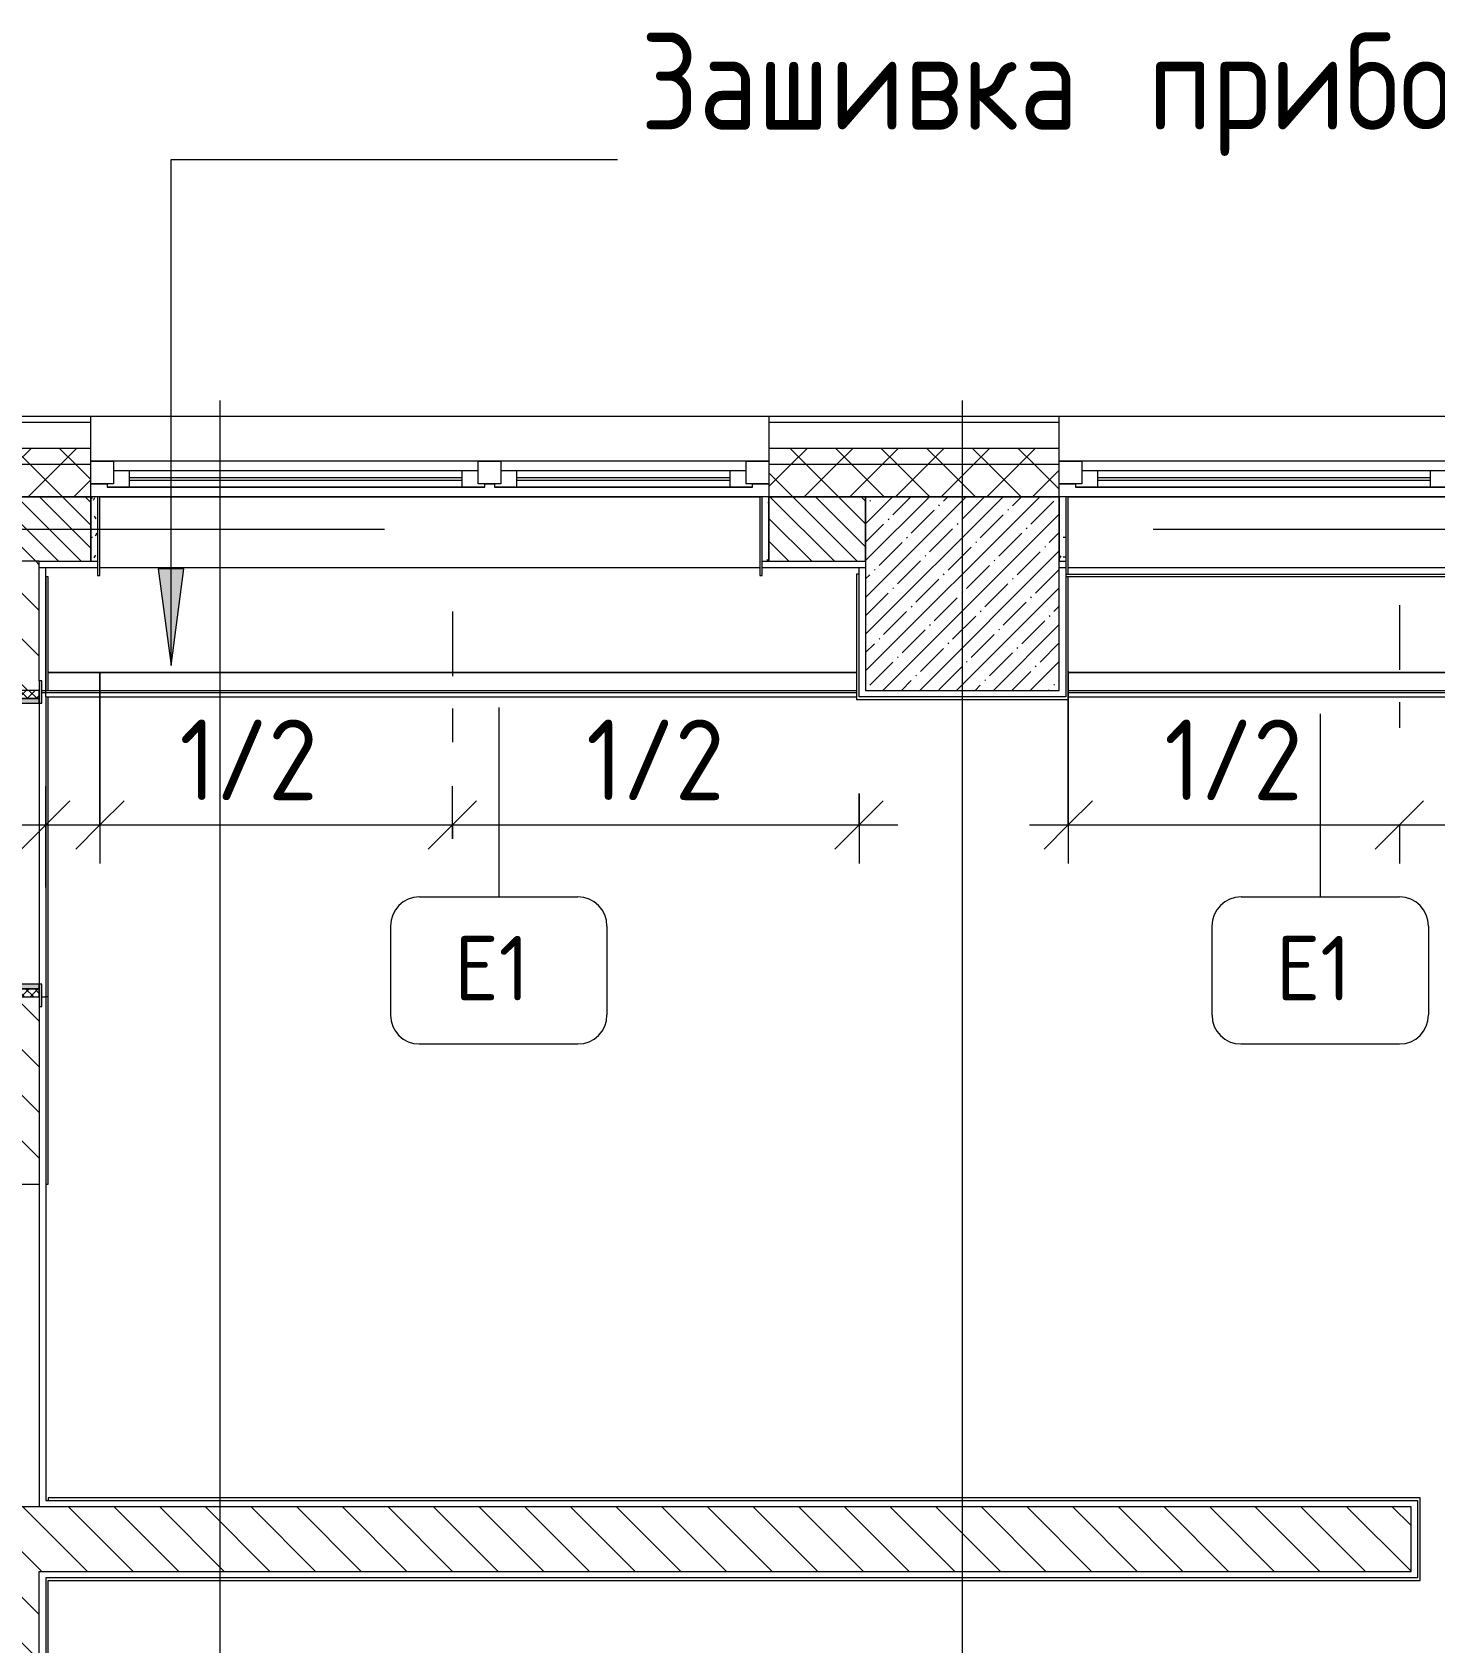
# Model space of a CAD drawing. Header units: millimetres. Extents: x -7229 to 200285, y -8553 to 29000.
# Drawn here: x 147734 to 152079, y 23549 to 28540 of the extents above; entities that cross this region are included whole.
import ezdxf

# ---------------------------------------------------------------- set-up
doc = ezdxf.new("R2010")
doc.units = ezdxf.units.MM
doc.linetypes.add('ADSK_Штрих_ш2 п1', pattern=[300, 200, -100])
doc.linetypes.add('Осевая', pattern=[15875, 3175, -2381.25, 7937.5, -2381.25])
for name, color, linetype, lineweight in [('A-ANNO-DIMS', 7, 'Continuous', 9), ('A-ANNO-DIMS-100', 7, 'Continuous', 9), ('A-DETL-4', 7, 'ADSK_Штрих_ш2 п1', 9), ('A-GLAZ-2', 7, 'Continuous', 9), ('A-WALL-2', 7, 'Continuous', 9), ('A-WALL-4', 7, 'Continuous', 13), ('G-ANNO-TEXT', 7, 'Continuous', 9), ('I-WALL-7', 7, 'Continuous', 9), ('S-COLS-2', 7, 'Continuous', 9), ('Марки для знаков', 7, 'Continuous', 9), ('Оси', 7, 'Continuous', 9), ('Оси-2', 7, 'Осевая', 9)]:
    doc.layers.add(name, color=color, linetype=linetype, lineweight=lineweight)
for name, color, linetype, lineweight, true_color in [('A-DOOR-5', 7, 'Continuous', 9, 0xaaaaaa), ('A-DOOR-6', 7, 'Continuous', 9, 0xe2e2e2), ('A-DOOR-FRAM-4', 7, 'Continuous', 9, 0xe2e2e2), ('A-DOOR-FRAM-5', 7, 'Continuous', 9, 0xaaaaaa), ('A-FLOR-3', 7, 'Continuous', 9, 0xaaaaaa), ('I-WALL-9', 9, 'Continuous', 9, 0x808080)]:
    doc.layers.add(name, color=color, linetype=linetype, lineweight=lineweight, true_color=true_color)
doc.styles.add('GOST Common_1', font='GOST_Common.ttf', dxfattribs={"height": 200})
doc.styles.add('GOST Common_2', font='GOST_Common.ttf', dxfattribs={"width": 0.9, "height": 300})
doc.styles.add('ISOCPEUR_1', font='isocpeur.ttf', dxfattribs={"width": 0.9, "height": 250})
doc.dimstyles.new('ISO-2_5_0_9К_БОЛЬШОЙ', dxfattribs={"dimscale": 304.8, "dimtxt": 248.995294, "dimasz": 0.492126, "dimexe": 0.393701, "dimexo": 0.984252, "dimgap": 0, "dimtad": 1, "dimdec": 0, "dimrnd": 10, "dimzin": 0, "dimdsep": 46, "dimtxsty": 'ISOCPEUR_1', "dimblk1": 'OBLIQUE', "dimblk2": 'OBLIQUE', "dimsah": 1, "dimcen": 0.09, "dimdle": 0.393701, "dimazin": 0, "dimtfac": 1, "dimtdec": 4, "dimtix": 1, "dimtmove": 0, "dimatfit": 3, "dimfxl": 1, "dimtvp": 1, "dimtolj": 1, "dimtzin": 0, "dimarcsym": 2})
doc.dimstyles.new('ISO-2_5_0_9К_БОЛЬШОЙ_2', dxfattribs={"dimscale": 304.8, "dimtxt": 248.995294, "dimasz": 0.492126, "dimexe": 0.393701, "dimexo": 0.984252, "dimgap": 0, "dimtad": 1, "dimdec": 0, "dimrnd": 10, "dimzin": 0, "dimdsep": 46, "dimtxsty": 'ISOCPEUR_1', "dimblk1": 'OBLIQUE', "dimblk2": 'OBLIQUE', "dimsah": 1, "dimcen": 0.09, "dimdle": 0.393701, "dimazin": 0, "dimtfac": 1, "dimtdec": 4, "dimtix": 1, "dimtmove": 1, "dimatfit": 3, "dimfxl": 1, "dimtvp": 1, "dimtolj": 1, "dimtzin": 0, "dimarcsym": 2})
pattern_1 = [(135, (96155.96, 0), (-70.71068, -70.71068), [])]
pattern_2 = [(45, (96155.96, 0), (-70.71068, 70.71068), []), (135, (96155.96, 0), (-70.71068, -70.71068), [])]
pattern_3 = [(0, (96155.96, 0), (121.92, 30.48), [10.058, -81.382, 10.058, -81.382, -487.68]), (0, (96155.96, 0), (121.92, 30.48), [-182.88, 10.058, -172.822, 10.058, -81.382, -213.36]), (0, (96155.96, 0), (121.92, 30.48), [-457.2, 10.058, -50.902, 10.058, -142.342]), (120, (96201.68, 15.24), (-87.356454, 90.345817), [10.058, -81.382, 10.058, -81.382, -487.68]), (120, (96201.68, 15.24), (-87.356454, 90.345817), [-182.88, 10.058, -172.822, 10.058, -81.382, -213.36]), (120, (96201.68, 15.24), (-87.356454, 90.345817), [-457.2, 10.058, -50.902, 10.058, -142.342]), (240, (96216.92, 76.2), (-34.563546, -120.825817), [10.058, -81.382, 10.058, -81.382, -487.68]), (240, (96216.92, 76.2), (-34.563546, -120.825817), [-182.88, 10.058, -172.822, 10.058, -81.382, -213.36]), (240, (96216.92, 76.2), (-34.563546, -120.825817), [-457.2, 10.058, -50.902, 10.058, -142.342])]

# ---------------------------------------------------------------- blocks, each defined once
blk = doc.blocks.new('120_Окно_СКБ_2Ст - 120_Окно_СКБ_2Ст 2100х2400 _мал створка справа_-19092174-План монтажа зашивок 1 этажа  в осях 12-23 лист 1')
at = {"layer": 'A-GLAZ-2'}
for p, q in [((-1050, -75), (-1050, -5)), ((-1050, -5), (-980, -5)), ((1050, -5), (-1050, -5)), ((-980, -5), (-980, -75)), ((150, -35), (-980, -35)), ((-980, -35), (-980, -75)), ((-930, -85), (-930, -35)), ((100, -85), (100, -35)), ((150, -75), (150, -5)), ((150, -5), (220, -5)), ((150, -75), (150, -35)), ((220, -5), (220, -75)), ((980, -35), (220, -35)), ((220, -35), (220, -75)), ((270, -85), (270, -35)), ((930, -85), (930, -35)), ((980, -75), (980, -5)), ((980, -5), (1050, -5)), ((980, -75), (980, -35)), ((1050, -5), (1050, -75)), ((-980, -75), (-1050, -75)), ((-1050, -75), (-1000, -75)), ((-980, -75), (-1000, -75)), ((-1000, -75), (-1000, -85)), ((-1000, -85), (170, -85)), ((170, -85), (-1000, -85)), ((-930, -55), (100, -55)), ((100, -65), (-930, -65)), ((220, -75), (150, -75)), ((170, -75), (150, -75)), ((170, -75), (200, -75)), ((170, -85), (170, -75)), ((220, -75), (200, -75)), ((200, -75), (200, -85)), ((200, -85), (1000, -85)), ((1000, -85), (200, -85)), ((270, -55), (930, -55)), ((930, -65), (270, -65)), ((1050, -75), (980, -75)), ((1000, -75), (980, -75)), ((1000, -75), (1050, -75)), ((1000, -85), (1000, -75))]:
    blk.add_line(p, q, dxfattribs=at)
blk = doc.blocks.new('110_Дверь_СКБ_1Ст_Внутренняя1 - Д-26л 950х2100 EIW30-32941023-План монтажа зашивок 1 этажа  в осях 12-23 лист 1')
at = {"layer": 'A-DOOR-5'}
h = blk.add_hatch(dxfattribs=at)
h.set_pattern_fill('FP_16', color=256, style=0, pattern_type=2)
h.set_pattern_definition([(135, (1826.41, 164.685), (-14.14214, -14.14214), []), (225, (1826.41, 164.685), (14.14214, -14.14214), [])])
h.paths.add_polyline_path([(462.5, -100), (487.5, -100), (487.5, 100), (462.5, 100), (462.5, 22.1)])
at = {"layer": 'A-DOOR-6'}
h = blk.add_hatch(color=256, dxfattribs=at)
h.paths.add_polyline_path([(-437.5, 94), (-437.5, 20), (-402.5, 20), (-402.7, 60), (-412.5, 60), (-412.5, 100), (-437.5, 100), (-437.5, 94.9)])
h.paths.add_polyline_path([(427.5, 20), (462.5, 20), (462.5, 100), (437.5, 100), (437.5, 60), (427.5, 60), (427.5, 22.1)])
at = {"layer": 'A-DOOR-FRAM-4'}
for points in [[(397.5, 608.8), (397.5, 100), (437.5, 100), (437.5, 950), (397.5, 950), (397.5, 747.6)], [(-492.5, 100), (-422.5, 100), (-422.5, 108), (-492.5, 108)], [(447.5, 100), (517.5, 100), (517.5, 108), (447.5, 108)], [(-437.5, -100), (-422.5, -100), (-422.5, 20), (-437.5, 20)], [(447.5, -100), (462.5, -100), (462.5, 20), (447.5, 20)], [(-492.5, -100), (-492.5, -108), (-422.5, -108), (-422.5, -100), (-477.6, -100)], [(447.5, -108), (517.5, -108), (517.5, -100), (447.5, -100)]]:
    blk.add_hatch(color=256, dxfattribs=at).paths.add_polyline_path(points)
at = {"layer": 'A-DOOR-FRAM-5'}
h = blk.add_hatch(dxfattribs=at)
h.set_pattern_fill('FP_17', color=256, style=0, pattern_type=2)
h.set_pattern_definition([(45, (-296.384, 164.685), (-14.1421, 14.1421), []), (135, (-296.384, 164.685), (-14.1421, -14.1421), [])])
h.paths.add_polyline_path([(-462.5, -100), (-437.5, -100), (-437.5, 100), (-462.5, 100), (-462.5, 22.1)])
at = {"layer": 'A-DOOR-5'}
for p, q in [((437.5, 950), (397.5, 950)), ((397.5, 950), (397.5, 100)), ((437.5, 100), (437.5, 950)), ((397.5, 100), (437.5, 100))]:
    blk.add_line(p, q, dxfattribs=at)
blk.add_arc((437.5, 100), 850, 90, 180, dxfattribs=at)
at = {"layer": 'A-DOOR-FRAM-5'}
for p, q in [((-422.5, 108), (-492.5, 108)), ((-492.5, 108), (-492.5, 100)), ((-492.5, 100), (-422.5, 100)), ((-437.5, 100), (-462.5, 100)), ((-462.5, 100), (-462.5, -100)), ((-412.5, 100), (-437.5, 100)), ((-437.5, 100), (-437.5, 20)), ((-437.5, -100), (-437.5, 100)), ((-422.5, 100), (-437.5, 100)), ((-437.5, 100), (-437.5, 99)), ((-422.5, 100), (-422.5, 108)), ((-422.5, 99), (-422.5, 100)), ((-412.5, 60), (-412.5, 100)), ((437.5, 100), (437.5, 60)), ((462.5, 100), (437.5, 100)), ((517.5, 108), (447.5, 108)), ((447.5, 108), (447.5, 100)), ((462.5, 100), (447.5, 100)), ((447.5, 100), (447.5, 99)), ((447.5, 100), (517.5, 100)), ((462.5, 20), (462.5, 100)), ((487.5, 100), (462.5, 100)), ((462.5, 100), (462.5, -100)), ((462.5, 99), (462.5, 100)), ((487.5, -100), (487.5, 100)), ((517.5, 100), (517.5, 108)), ((-437.5, 99), (-422.5, 99)), ((-402.5, 60), (-412.5, 60)), ((-402.5, 20), (-402.5, 60)), ((437.5, 60), (427.5, 60)), ((427.5, 60), (427.5, 20)), ((447.5, 99), (462.5, 99)), ((-437.5, 20), (-402.5, 20)), ((-422.5, 20), (-437.5, 20)), ((-437.5, 20), (-437.5, -100)), ((-422.5, -100), (-422.5, 20)), ((427.5, 20), (462.5, 20)), ((462.5, 20), (447.5, 20)), ((447.5, 20), (447.5, -100)), ((462.5, -100), (462.5, 20)), ((-422.5, -100), (-492.5, -100)), ((-492.5, -100), (-492.5, -108)), ((-492.5, -108), (-422.5, -108)), ((-462.5, -100), (-437.5, -100)), ((-437.5, -100), (-422.5, -100)), ((-422.5, -108), (-422.5, -100)), ((447.5, -100), (462.5, -100)), ((517.5, -100), (447.5, -100)), ((447.5, -100), (447.5, -108)), ((447.5, -108), (517.5, -108)), ((462.5, -100), (487.5, -100)), ((517.5, -108), (517.5, -100))]:
    blk.add_line(p, q, dxfattribs=at)
blk = doc.blocks.new('DOR_Проход в стене_Прямоугольный - 1000x1500-23441848-План монтажа зашивок 1 этажа  в осях 12-23 лист 1')
at = {"layer": 'A-DOOR-5'}
for p, q in [((500, 100), (-500, 100)), ((500, -100), (-500, -100))]:
    blk.add_line(p, q, dxfattribs=at)
blk = doc.blocks.new('Зашивка приборов отопления7 - Зашивка приборов отопления-33277170-План монтажа зашивок 1 этажа  в осях 12-23 лист 1')
at = {"layer": 'A-WALL-2'}
for p, q in [((51619.5, 26880), (51619.5, 26555)), ((51780, 26880), (51619.5, 26880)), ((53832, 26880), (51788, 26880)), ((54140, 26880), (53840, 26880)), ((54140, 26860), (54140, 26880)), ((51619.5, 26555), (51619.5, 26480)), ((51628, 26555), (54132, 26555)), ((54132, 26555), (51628, 26555)), ((51619.5, 26480), (54132, 26480))]:
    blk.add_line(p, q, dxfattribs=at)
blk = doc.blocks.new('Зашивка приборов отопления8 - Зашивка приборов отопления-33277697-План монтажа зашивок 1 этажа  в осях 12-23 лист 1')
at = {"layer": 'A-WALL-2'}
for p, q in [((52060.5, 26860), (52060.5, 26852)), ((54112, 26880), (52068, 26880)), ((52068, 26555), (54112, 26555)), ((54112, 26555), (52068, 26555)), ((52068, 26480), (54112, 26480))]:
    blk.add_line(p, q, dxfattribs=at)
blk = doc.blocks.new('DIMBLOCK59-План монтажа зашивок 1 этажа  в осях 12-23 лист 1')
at = {"layer": 'A-ANNO-DIMS-100'}
for p, q in [((147944, 26556), (147944, 25963.2)), ((147944, 26083.2), (147944, 26556)), ((147776, 25889.3), (147776, 26203.2)), ((147132.9, 26083.2), (147663.9, 26083.2)), ((147656, 26083.2), (148064, 26083.2)), ((147663.9, 26083.2), (147860, 26083.2)), ((147776, 26083.2), (147776, 25889.3))]:
    blk.add_line(p, q, dxfattribs=at)
at = {"layer": 'A-ANNO-DIMS-100', "lineweight": 20}
for p, q in [((147776, 26083.2), (147851, 26158.2)), ((147944, 26083.2), (148019, 26158.2)), ((147776, 26083.2), (147701, 26008.2)), ((147944, 26083.2), (147869, 26008.2))]:
    blk.add_line(p, q, dxfattribs=at)
at = {"layer": 'A-ANNO-DIMS-100', "color": 0, "insert": (147132.9, 26409.8), "char_height": 250, "width": 517.144, "attachment_point": 1, "line_spacing_factor": 1.149209, "style": 'ISOCPEUR_1'}
blk.add_mtext('170', dxfattribs=at)
blk = doc.blocks.new('_Oblique')
at = {"color": 0, "linetype": 'ByBlock', "lineweight": -2}
blk.add_line((-0.5, -0.5), (0.5, 0.5), dxfattribs=at)
blk = doc.blocks.new('DIMBLOCK60-План монтажа зашивок 1 этажа  в осях 12-23 лист 1')
at = {"layer": 'A-ANNO-DIMS-100'}
for p, q in [((150944, 26560), (150944, 25963.2)), ((150944, 26083.2), (150944, 26560)), ((150824, 26083.2), (151970, 26083.2)), ((151970, 26084), (151970, 25963.2)), ((151970, 26083.2), (151970, 26084))]:
    blk.add_line(p, q, dxfattribs=at)
at = {"layer": 'A-ANNO-DIMS-100', "lineweight": 20}
for p, q in [((150944, 26083.2), (151019, 26158.2)), ((151970, 26083.2), (152045, 26158.2)), ((150944, 26083.2), (150869, 26008.2)), ((151970, 26083.2), (151895, 26008.2))]:
    blk.add_line(p, q, dxfattribs=at)
at = {"layer": 'A-ANNO-DIMS-100', "color": 0, "insert": (151241.5, 26409.8), "char_height": 250, "width": 517.144, "attachment_point": 1, "line_spacing_factor": 1.149209, "style": 'ISOCPEUR_1'}
blk.add_mtext('1/2', dxfattribs=at)
blk = doc.blocks.new('DIMBLOCK61-План монтажа зашивок 1 этажа  в осях 12-23 лист 1')
at = {"layer": 'A-ANNO-DIMS-100'}
for p, q in [((152996, 26555), (152996, 25963.2)), ((152996, 26083.2), (152996, 26555)), ((151970, 26084), (151970, 25963.2)), ((151970, 26083.2), (151970, 26084)), ((151970, 26083.2), (153116, 26083.2))]:
    blk.add_line(p, q, dxfattribs=at)
at = {"layer": 'A-ANNO-DIMS-100', "lineweight": 20}
for p, q in [((151970, 26083.2), (152045, 26158.2)), ((152996, 26083.2), (153071, 26158.2)), ((151970, 26083.2), (151895, 26008.2)), ((152996, 26083.2), (152921, 26008.2))]:
    blk.add_line(p, q, dxfattribs=at)
at = {"layer": 'A-ANNO-DIMS-100', "color": 0, "insert": (152267.5, 26409.8), "char_height": 250, "width": 517.144, "attachment_point": 1, "line_spacing_factor": 1.149209, "style": 'ISOCPEUR_1'}
blk.add_mtext('1/2', dxfattribs=at)
blk = doc.blocks.new('DIMBLOCK64-План монтажа зашивок 1 этажа  в осях 12-23 лист 1')
at = {"layer": 'A-ANNO-DIMS-100'}
for p, q in [((147776, 25889.3), (147776, 26203.2)), ((149036, 26040), (149036, 26203.2)), ((147656, 26083.2), (149036, 26083.2)), ((147776, 26083.2), (147776, 25889.3)), ((149036, 26083.2), (149036, 26040))]:
    blk.add_line(p, q, dxfattribs=at)
at = {"layer": 'A-ANNO-DIMS-100', "lineweight": 20}
for p, q in [((147776, 26083.2), (147851, 26158.2)), ((149036, 26083.2), (149111, 26158.2)), ((147776, 26083.2), (147701, 26008.2)), ((149036, 26083.2), (148961, 26008.2))]:
    blk.add_line(p, q, dxfattribs=at)
at = {"layer": 'A-ANNO-DIMS-100', "color": 0, "insert": (148190.5, 26409.8), "char_height": 250, "width": 517.144, "attachment_point": 1, "line_spacing_factor": 1.149209, "style": 'ISOCPEUR_1'}
blk.add_mtext('1/2', dxfattribs=at)
blk = doc.blocks.new('DIMBLOCK65-План монтажа зашивок 1 этажа  в осях 12-23 лист 1')
at = {"layer": 'A-ANNO-DIMS-100'}
for p, q in [((149036, 26040), (149036, 26203.2)), ((150296, 26180), (150296, 25963.2)), ((150296, 26083.2), (150296, 26180)), ((149036, 26083.2), (150416, 26083.2)), ((149036, 26083.2), (149036, 26040))]:
    blk.add_line(p, q, dxfattribs=at)
at = {"layer": 'A-ANNO-DIMS-100', "lineweight": 20}
for p, q in [((149036, 26083.2), (149111, 26158.2)), ((150296, 26083.2), (150371, 26158.2)), ((149036, 26083.2), (148961, 26008.2)), ((150296, 26083.2), (150221, 26008.2))]:
    blk.add_line(p, q, dxfattribs=at)
at = {"layer": 'A-ANNO-DIMS-100', "color": 0, "insert": (149450.5, 26409.8), "char_height": 250, "width": 517.144, "attachment_point": 1, "line_spacing_factor": 1.149209, "style": 'ISOCPEUR_1'}
blk.add_mtext('1/2', dxfattribs=at)
blk = doc.blocks.new('Марка_Знаки - В прямоуг_Наименование краткое-30718135-План монтажа зашивок 1 этажа  в осях 12-23 лист 1')
at = {"layer": 'Марки для знаков'}
for p, q in [((-2.455, 2.278), (2.455, 2.278)), ((-3.355, 1.378), (-3.355, -1.384)), ((3.355, 1.378), (3.355, -1.378)), ((-2.461, -2.278), (2.455, -2.278))]:
    blk.add_line(p, q, dxfattribs=at)
for centre, radius, start, end in [((-2.455, 1.378), 0.9, 90, 180), ((2.455, 1.378), 0.9, 0, 90), ((-2.461, -1.384), 0.893, 180, 270), ((2.455, -1.378), 0.9, 270, 0)]:
    blk.add_arc(centre, radius, start, end, dxfattribs=at)

msp = doc.modelspace()

# ---------------------------------------------------------------- hatches: boundary and pattern name
at = {"layer": 'A-WALL-2'}
h = msp.add_hatch(dxfattribs=at)
h.set_pattern_fill('FP_133', color=256, style=0, pattern_type=2)
h.set_pattern_definition(pattern_2)
h.paths.add_polyline_path([(178830.4, 27200), (180661.6, 27200), (180661.6, 27250), (176506, 27250), (176506, 27200), (178104.9, 27200)])
h.paths.add_polyline_path([(172906, 27200), (173406, 27200), (173406, 27250), (172506, 27250), (172506, 27200)])
h.paths.add_polyline_path([(170406, 27200), (170406, 27250), (169066, 27250), (169066, 27200), (170124.4, 27200)])
h.paths.add_polyline_path([(166496.9, 27200), (166966, 27200), (166966, 27250), (164366, 27250), (164366, 27200), (166466, 27200)])
h.paths.add_polyline_path([(162916, 27200), (163266, 27200), (163266, 27250), (162316, 27250), (162316, 27200), (162869.4, 27200)])
h.paths.add_polyline_path([(157216, 27200), (157216, 27250), (156161, 27250), (156161, 27200), (156916, 27200)])
h.paths.add_polyline_path([(153016, 27200), (153861, 27200), (153861, 27250), (153016, 27250), (153016, 27206.1)])
h.paths.add_polyline_path([(150016, 27200), (150916, 27200), (150916, 27250), (150016, 27250), (150016, 27210)])
h.paths.add_polyline_path([(147916, 27200), (147916, 27250), (147016, 27250), (147016, 27200), (147633.9, 27200)])
h.paths.add_polyline_path([(144006.4, 27200), (144916, 27200), (144916, 27250), (143816, 27250), (143816, 27200)])
h.paths.add_polyline_path([(138916, 27200), (140716, 27200), (140716, 27250), (138316, 27250), (138316, 27200)])
h = msp.add_hatch(dxfattribs=at)
h.set_pattern_fill('FP_133', color=256, style=0, pattern_type=2)
h.set_pattern_definition(pattern_2)
h.paths.add_polyline_path([(180256, 27100), (180661.6, 27100), (180661.6, 27200), (176506, 27200), (176506, 27100), (179581.1, 27100)])
h.paths.add_polyline_path([(166466, 27100), (166966, 27100), (166966, 27200), (164366, 27200), (164366, 27110), (164398, 27110), (164398, 27102), (164366, 27102), (164366, 27100), (166132.6, 27100)])
h.paths.add_polyline_path([(169066, 27100), (170406, 27100), (170406, 27200), (169066, 27200), (169066, 27140)])
h.paths.add_polyline_path([(173026.4, 27100), (173406, 27100), (173406, 27200), (172506, 27200), (172506, 27100), (172906, 27100)])
h.paths.add_polyline_path([(153437.9, 27100), (153861, 27100), (153861, 27200), (153016, 27200), (153016, 27100)])
h.paths.add_polyline_path([(162316, 27100), (163266, 27100), (163266, 27102), (163234, 27102), (163234, 27110), (163266, 27110), (163266, 27200), (162316, 27200), (162316, 27140)])
h.paths.add_polyline_path([(138936, 27100), (140716, 27100), (140716, 27200), (138316, 27200), (138316, 27100), (138927.9, 27100)])
h.paths.add_polyline_path([(147916, 27100), (147916, 27200), (147016, 27200), (147016, 27100), (147633.9, 27100)])
h.paths.add_polyline_path([(156316, 27100), (157216, 27100), (157216, 27200), (156161, 27200), (156161, 27100)])
h.paths.add_polyline_path([(150535.9, 27100), (150916, 27100), (150916, 27200), (150016, 27200), (150016, 27100), (150316, 27100)])
h.paths.add_polyline_path([(144916, 27100), (144916, 27200), (143816, 27200), (143816, 27100), (144913.3, 27100)])
h = msp.add_hatch(dxfattribs=at)
h.set_pattern_fill('FP_137', color=256, style=0, pattern_type=2)
h.set_pattern_definition([(135, (96155.96, 0), (-35.35534, -35.35534), [])])
h.paths.add_polyline_path([(153506, 26900), (153861, 26900), (153861, 27100), (153016, 27100), (153016, 26900), (153437.9, 26900)])
h.paths.add_polyline_path([(147556, 26900), (147916, 26900), (147916, 27100), (147016, 27100), (147016, 26900), (147497.8, 26900)])
h.paths.add_polyline_path([(176806, 26900), (176806, 27100), (176506, 27100), (176506, 26900), (176653.9, 26900)])
h.paths.add_polyline_path([(156916, 26900), (157216, 26900), (157216, 27100), (156916, 27100), (156916, 26953.9)])
h.paths.add_polyline_path([(138936, 26900), (140716, 26900), (140716, 27100), (138916, 27100), (138916, 26900), (138927.9, 26900)])
h.paths.add_polyline_path([(163216, 26900), (163216, 27100), (162916, 27100), (162916, 26900)])
h.paths.add_polyline_path([(172906, 26900), (172906, 27100), (172506, 27100), (172506, 26900), (172584.1, 26900)])
h.paths.add_polyline_path([(150016, 26900), (150316, 26900), (150316, 27100), (150016, 27100), (150016, 26969.4)])
h.paths.add_polyline_path([(143825, 26900), (144316, 26900), (144316, 27100), (143816, 27100), (143816, 26900)])
h.paths.add_polyline_path([(170406, 26900), (170406, 27100), (170196, 27100), (170196, 26900)])
h.paths.add_polyline_path([(169696, 26900), (169696, 27100), (169066, 27100), (169066, 26900), (169398.9, 26900)])
h.paths.add_polyline_path([(166466, 26900), (166466, 27100), (164366, 27100), (164362, 26900), (165045.9, 26900)])
h.paths.add_polyline_path([(156161, 26900), (156316, 26900), (156316, 27100), (156161, 27100), (156161, 26936.5)])
at = {"layer": 'G-ANNO-TEXT'}
msp.add_hatch(color=256, dxfattribs=at).paths.add_polyline_path([(148164.2, 26577), (148203.7, 26877), (148124.7, 26877)])
at = {"layer": 'I-WALL-7'}
h = msp.add_hatch(dxfattribs=at)
h.set_pattern_fill('FP_136', color=256, style=0, pattern_type=2)
h.set_pattern_definition(pattern_1)
h.paths.add_polyline_path([(147756, 20520), (147756, 23970), (147556, 23970), (147556, 20520), (147633.9, 20520)])
h.paths.add_polyline_path([(147556, 24970), (147756, 24970), (147756, 25550), (147556, 25550), (147556, 25520)])
h.paths.add_polyline_path([(147633.9, 26500), (147756, 26500), (147756, 26900), (147556, 26900), (147556, 26500)])
h = msp.add_hatch(dxfattribs=at)
h.set_pattern_fill('FP_136', color=256, style=0, pattern_type=2)
h.set_pattern_definition(pattern_1)
h.paths.add_polyline_path([(147756, 23770), (152006, 23770), (152006, 23970), (147756, 23970)])
at = {"layer": 'I-WALL-9'}
h = msp.add_hatch(dxfattribs=at)
h.set_pattern_fill('FP_178', color=256, style=0, pattern_type=2)
h.set_pattern_definition(pattern_3)
h.paths.add_polyline_path([(147936, 26900), (147936, 27100), (147916, 27100), (147916, 26900)])
h = msp.add_hatch(dxfattribs=at)
h.set_pattern_fill('FP_178', color=256, style=0, pattern_type=2)
h.set_pattern_definition(pattern_3)
h.paths.add_polyline_path([(150016, 26900), (150016, 27100), (149996, 27100), (149996, 26900)])
h = msp.add_hatch(dxfattribs=at)
h.set_pattern_fill('FP_178', color=256, style=0, pattern_type=2)
h.set_pattern_definition(pattern_3)
h.paths.add_polyline_path([(150936, 26900), (150936, 27100), (150916, 27100), (150916, 26900)])
at = {"layer": 'S-COLS-2'}
h = msp.add_hatch(dxfattribs=at)
h.set_pattern_fill('FP_117', color=256, style=0, pattern_type=2)
h.set_pattern_definition([(45, (96155.96, 0), (-57.02463, 57.02463), []), (45, (96212.986, 0), (-57.02463, 57.02463), [100.806, -20.161, 3.353, -16.808])])
h.paths.add_polyline_path([(150316, 26500), (150916, 26500), (150916, 27100), (150316, 27100), (150316, 26555)])

# ---------------------------------------------------------------- linework, layer by layer
at = {"layer": 'A-DETL-4'}
for p, q in [((151970, 26764), (151970, 26384)), ((149036, 26744), (149036, 26340))]:
    msp.add_line(p, q, dxfattribs=at)
at = {"layer": 'A-FLOR-3'}
for p, q in [((147776, 26480), (147776, 25550)), ((147784, 25550), (147784, 26480)), ((147764, 25550), (147776, 25550)), ((147776, 24970), (147776, 23990)), ((147776, 23990), (147784, 23990))]:
    msp.add_line(p, q, dxfattribs=at)
at = {"layer": 'A-WALL-2'}
for p, q in [((138316, 27350), (147916, 27350)), ((147916, 27100), (147916, 27350)), ((147916, 27350), (163266, 27350)), ((150016, 27350), (150016, 27100)), ((150916, 27100), (150916, 27350)), ((147916, 26900), (147916, 27100)), ((149988, 27100), (147944, 27100)), ((150016, 27100), (150016, 26900)), ((150316, 26900), (150316, 27100)), ((150316, 27100), (150916, 27100)), ((152988, 27100), (150944, 27100)), ((147756, 26900), (147916, 26900)), ((150016, 26900), (150316, 26900))]:
    msp.add_line(p, q, dxfattribs=at)
at = {"layer": 'A-WALL-4'}
for p, q in [((147916, 27330), (147016, 27330)), ((150916, 27330), (150016, 27330)), ((147916, 27250), (147016, 27250)), ((150916, 27250), (150016, 27250)), ((147916, 27200), (147016, 27200)), ((150916, 27200), (150016, 27200)), ((147916, 27100), (147016, 27100)), ((147016, 27100), (147916, 27100)), ((150316, 27100), (150016, 27100)), ((150016, 27100), (150316, 27100)), ((147756, 26900), (147556, 26900))]:
    msp.add_line(p, q, dxfattribs=at)
at = {"layer": 'G-ANNO-TEXT'}
for p, q in [((148164.2, 28144.9), (149547.4, 28144.9)), ((148164.2, 26577), (148164.2, 28144.9)), ((148203.7, 26877), (148124.7, 26877)), ((148124.7, 26877), (148164.2, 26577)), ((148164.2, 26577), (148203.7, 26877))]:
    msp.add_line(p, q, dxfattribs=at)
at = {"layer": 'I-WALL-7'}
for p, q in [((147944, 27100), (147916, 27100)), ((147916, 27100), (147916, 26900)), ((147936, 27100), (147936, 26856)), ((147944, 27100), (149988, 27100)), ((147944, 26856), (147944, 27100)), ((150016, 27100), (149988, 27100)), ((149988, 27100), (149988, 26856)), ((149996, 26856), (149996, 27100)), ((150016, 26900), (150016, 27100)), ((150944, 27100), (150916, 27100)), ((150916, 27100), (150916, 26900)), ((150936, 27100), (150936, 26860)), ((150944, 27100), (152988, 27100)), ((150944, 26860), (150944, 27100)), ((147756, 26530), (147756, 26900)), ((147936, 26880), (147756, 26880)), ((147776, 26852), (147776, 26500)), ((147784, 26852), (147776, 26852)), ((147784, 26500), (147784, 26852)), ((147916, 26900), (147936, 26900)), ((147936, 26856), (147944, 26856)), ((149988, 26880), (147944, 26880)), ((149988, 26856), (149996, 26856)), ((149996, 26900), (150016, 26900)), ((150316, 26880), (149996, 26880)), ((150296, 26860), (150288, 26860)), ((150288, 26860), (150288, 26472)), ((150296, 26480), (150296, 26860)), ((150916, 26900), (150936, 26900)), ((150936, 26880), (150916, 26880)), ((150936, 26860), (150936, 26480)), ((150936, 26860), (150944, 26860)), ((152996, 26852), (150936, 26852)), ((152988, 26880), (150944, 26880)), ((150944, 26860), (152988, 26860)), ((150944, 26472), (150944, 26852)), ((147756, 26460), (147756, 25590)), ((147764, 26500), (150288, 26500)), ((150288, 26492), (147764, 26492)), ((150288, 26472), (150944, 26472)), ((150936, 26480), (150296, 26480)), ((150944, 26500), (152988, 26500)), ((152988, 26492), (150944, 26492)), ((147756, 25520), (147756, 23970)), ((147776, 25550), (147776, 24970)), ((147784, 25550), (147776, 25550)), ((147784, 24970), (147784, 25550)), ((147556, 24970), (147756, 24970)), ((147776, 24970), (147784, 24970)), ((152006, 23970), (147556, 23970)), ((152034, 23998), (147784, 23998)), ((147784, 23998), (147784, 23990)), ((147784, 23990), (152026, 23990)), ((152006, 23770), (152006, 23970)), ((152026, 23990), (152026, 23750)), ((152034, 23742), (152034, 23998)), ((147756, 20720), (147756, 23770)), ((147756, 23770), (152006, 23770)), ((152026, 23750), (147776, 23750)), ((147776, 23750), (147776, 20740)), ((147784, 23742), (152034, 23742)), ((147784, 20748), (147784, 23742))]:
    msp.add_line(p, q, dxfattribs=at)
at = {"layer": 'S-COLS-2'}
for p, q in [((150916, 27100), (150316, 27100)), ((150316, 27100), (150316, 26900)), ((150916, 26500), (150916, 27100)), ((150316, 26900), (150316, 26500)), ((150316, 26500), (150916, 26500))]:
    msp.add_line(p, q, dxfattribs=at)
at = {"layer": 'Марки для знаков'}
for p, q in [((149179.4, 26447.2), (149179.4, 25859.8)), ((151724.7, 26427.6), (151724.7, 25859.8))]:
    msp.add_line(p, q, dxfattribs=at)
at = {"layer": 'Оси'}
for p, q in [((148316, 24898.1), (148316, 27398.1)), ((150616, 24898.1), (150616, 27398.1))]:
    msp.add_line(p, q, dxfattribs=at)
at = {"layer": 'Оси-2'}
for p, q in [((135332.1, 27000), (178356, 27000)), ((148316, 593.7), (148316, 24898.1)), ((150616, 593.7), (150616, 24898.1))]:
    msp.add_line(p, q, dxfattribs=at)

# ---------------------------------------------------------------- block references
at = {"layer": 'A-DOOR-5', "rotation": 89.9999999999999}
for name, p in [('110_Дверь_СКБ_1Ст_Внутренняя1 - Д-26л 950х2100 EIW30-32941023-План монтажа зашивок 1 этажа  в осях 12-23 лист 1', (147656, 26012.5)), ('DOR_Проход в стене_Прямоугольный - 1000x1500-23441848-План монтажа зашивок 1 этажа  в осях 12-23 лист 1', (147656, 24470))]:
    msp.add_blockref(name, p, dxfattribs=at)
at = {"layer": 'A-GLAZ-2'}
for p in [(148966, 27215), (151966, 27215)]:
    msp.add_blockref('120_Окно_СКБ_2Ст - 120_Окно_СКБ_2Ст 2100х2400 _мал створка справа_-19092174-План монтажа зашивок 1 этажа  в осях 12-23 лист 1', p, dxfattribs=at)
at = {"layer": 'A-WALL-2'}
for name, p in [('Зашивка приборов отопления7 - Зашивка приборов отопления-33277170-План монтажа зашивок 1 этажа  в осях 12-23 лист 1', (96156, 0)), ('Зашивка приборов отопления8 - Зашивка приборов отопления-33277697-План монтажа зашивок 1 этажа  в осях 12-23 лист 1', (98876, 0))]:
    msp.add_blockref(name, p, dxfattribs=at)
at = {"layer": 'Марки для знаков', "xscale": 99.99999999999993, "yscale": 99.99999999999993, "zscale": 99.99999999999993}
for p in [(149179.4, 25632.1), (151724.7, 25632.1)]:
    msp.add_blockref('Марка_Знаки - В прямоуг_Наименование краткое-30718135-План монтажа зашивок 1 этажа  в осях 12-23 лист 1', p, dxfattribs=at)

# ---------------------------------------------------------------- texts
at = {"layer": 'G-ANNO-TEXT', "char_height": 300, "attachment_point": 1, "style": 'GOST Common_2'}
for s, insert, width in [('Зашивка', (149618.9, 28537.6), 1789.367), ('\\fGOST Common|b0|i0|c204|p34|;\\W.9; ', (151095.3, 28537.6), 115.443), ('приборов', (151190.5, 28537.6), 1847.088)]:
    msp.add_mtext(s, dxfattribs=dict(at, insert=insert, width=width))
at = {"layer": 'Марки для знаков', "char_height": 200, "width": 296.624, "attachment_point": 1, "style": 'GOST Common_1'}
for insert in [(149042.4, 25739.1), (151587.7, 25739.1)]:
    msp.add_mtext('E1', dxfattribs=dict(at, insert=insert))

# ---------------------------------------------------------------- dimensions: what is measured, and where the dimension line sits
at = {"layer": 'A-ANNO-DIMS'}
dim = msp.add_linear_dim(base=(147944, 26083.2), p1=(147776, 26189.3), p2=(147944, 26856), dimstyle='ISO-2_5_0_9К_БОЛЬШОЙ_2', override={"dimpost": '<>', "dimfxl": 687.586656}, dxfattribs=at)
dim.commit()
dim.dimension.update_dxf_attribs({"geometry": 'DIMBLOCK59-План монтажа зашивок 1 этажа  в осях 12-23 лист 1', "text_midpoint": (147391.5, 26243.1), "dimtype": 160})
for base, p1, p2, override, picture, middle in [((151970, 26083.2), (150944, 26860), (151970, 26384), {"dimpost": '<>', "dimfxl": 1131.040229}, 'DIMBLOCK60-План монтажа зашивок 1 этажа  в осях 12-23 лист 1', (151457, 26208.2)), ((152996, 26083.2), (151970, 26384), (152996, 26855), {"dimpost": '<>', "dimfxl": 1128.945083}, 'DIMBLOCK61-План монтажа зашивок 1 этажа  в осях 12-23 лист 1', (152483, 26208.2)), ((150296, 26083.2), (149036, 26340), (150296, 26480), {"dimpost": '<>', "dimfxl": 1267.753932}, 'DIMBLOCK65-План монтажа зашивок 1 этажа  в осях 12-23 лист 1', (149666, 26208.2)), ((149036, 26083.2), (147776, 26189.3), (149036, 26340), {"dimpost": '<>', "dimfxl": 1268.985676}, 'DIMBLOCK64-План монтажа зашивок 1 этажа  в осях 12-23 лист 1', (148406, 26208.2))]:
    dim = msp.add_linear_dim(base=base, p1=p1, p2=p2, text='1/2', dimstyle='ISO-2_5_0_9К_БОЛЬШОЙ', override=override, dxfattribs=at)
    dim.commit()
    dim.dimension.update_dxf_attribs({"geometry": picture, "text_midpoint": middle})

doc.saveas('drawing.dxf')
